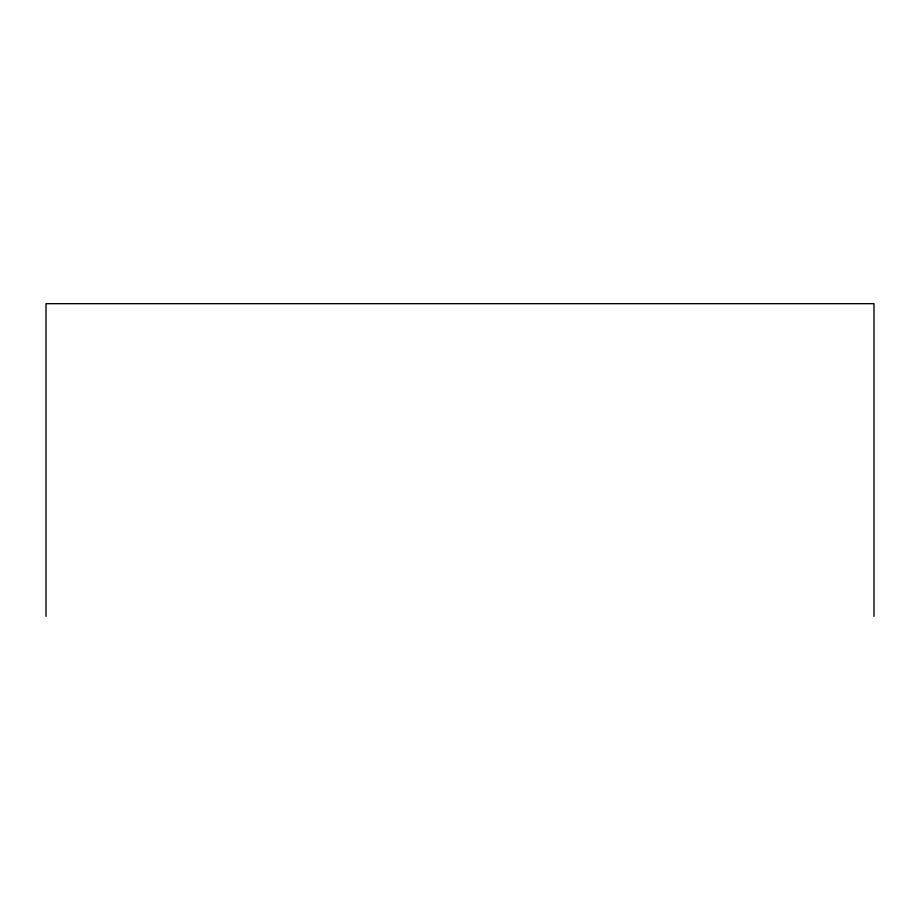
<?xml version="1.0" encoding="UTF-8"?>
<svg xmlns="http://www.w3.org/2000/svg" width="920" height="920" viewBox="0 0 920 920"><rect width="100%" height="100%" fill="white"/><g stroke="black" fill="none" stroke-linecap="round" stroke-linejoin="round"><path stroke-width="1.38" d="M874 616.331L874 303.669L46 303.669L46 616.331"/></g></svg>
